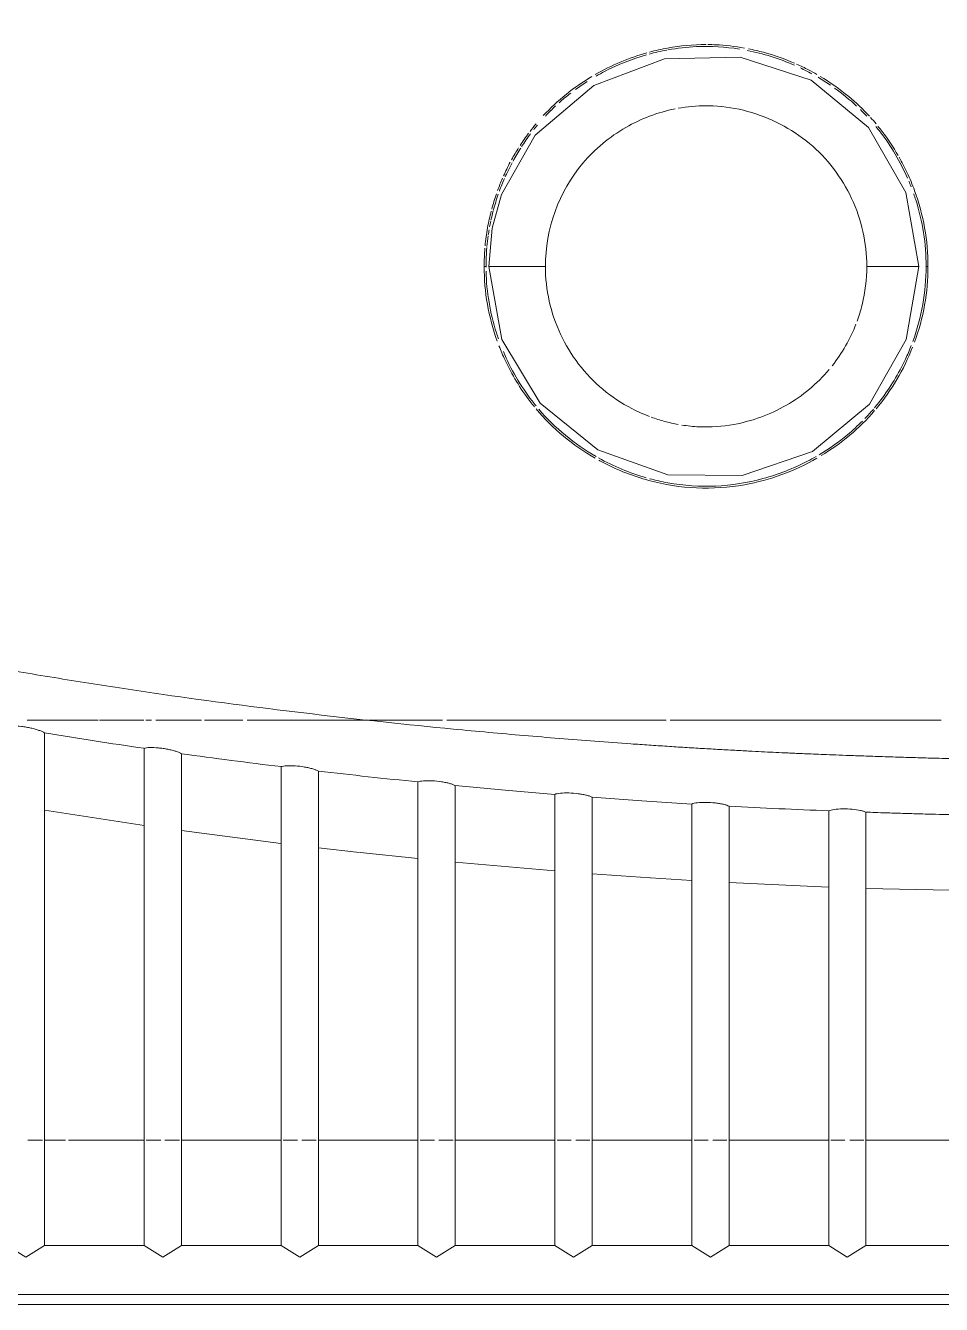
# Model space of a CAD drawing. Header units: millimetres. Extents: x -4000 to 187956, y -58990 to 162485.
# Drawn here: x 11883.2 to 12106.3, y 136247.1 to 136558.7 of the extents above; entities that cross this region are included whole.
import ezdxf

# ---------------------------------------------------------------- set-up
doc = ezdxf.new("R2010")
doc.units = ezdxf.units.MM
doc.layers.add('P-SANR-FIXT', color=6, linetype='Continuous', lineweight=9)

# ---------------------------------------------------------------- blocks, each defined once
blk = doc.blocks.new('WCPan-SquattingPan-Vitra-ArkitektSeries-5952 - CMPX502N-V830-FFS - TANG 1')
at = {"layer": 'P-SANR-FIXT', "color": 252}
for p, q in [((212.95, 79.13), (212.95, 38.12)), ((110.55, -9.6), (110.55, 56.41)), ((212.95, 37.56), (212.95, 34.16)), ((212.95, 33), (212.95, 29.59)), ((151.27, 29.02), (150.15, 4.79)), ((212.95, 29.03), (212.95, 4.77)), ((212.95, 4.22), (212.95, 0.8)), ((212.95, -0.34), (212.95, -3.77)), ((149.63, -4.32), (149, -14.37)), ((212.95, -4.33), (212.95, -28.59)), ((110.55, -63.98), (110.55, -10.59)), ((149, -14.45), (148.01, -28.61)), ((212.95, -29.13), (212.95, -32.57)), ((212.95, -33.69), (212.95, -37.13)), ((0, -39.97), (0, -40.86)), ((147.31, -37.71), (145.19, -61.94)), ((212.95, -37.68), (212.95, -61.94)), ((110.55, -82.91), (110.55, -65.09)), ((212.95, -62.46), (212.95, -65.94)), ((212.95, -67.02), (212.95, -70.5)), ((144.31, -71.03), (142.84, -85.13)), ((212.95, -71.04), (212.95, -95.3)), ((142.82, -85.31), (141.71, -95.3)), ((212.95, -95.8), (212.95, -99.31)), ((212.95, -100.36), (212.95, -103.87)), ((140.63, -104.4), (137.5, -128.65)), ((212.95, -104.39), (212.95, -128.65)), ((212.95, -129.14), (212.95, -132.68)), ((212.95, -133.69), (212.95, -137.24)), ((136.22, -137.75), (132.5, -162.01)), ((212.95, -137.74), (212.95, -156.17)), ((212.95, -156.87), (212.95, -162)), ((212.95, -162.47), (212.95, -166.05))]:
    blk.add_line(p, q, dxfattribs=at)
at = {"layer": 'P-SANR-FIXT', "color": 250}
for p, q in [((250.56, -314.32), (250.56, 77.95)), ((252.96, -390.25), (252.96, 79.13)), ((238.61, 38.12), (238.61, 63.05)), ((0, 39.21), (0, 38.3)), ((238.61, 38.12), (133, 38.12)), ((132.67, 29.03), (238.61, 29.03)), ((238.61, 4.77), (238.61, 29.03)), ((238.61, 4.77), (131.54, 4.77)), ((131.02, -4.33), (238.61, -4.33)), ((238.61, -28.59), (238.61, -4.33)), ((238.61, -28.59), (129.37, -28.59)), ((128.66, -37.68), (238.61, -37.68)), ((238.61, -61.94), (238.61, -37.68)), ((238.61, -61.94), (126.53, -61.94)), ((125.63, -71.04), (238.61, -71.04)), ((238.61, -95.3), (238.61, -71.04)), ((238.61, -95.3), (123, -95.3)), ((121.91, -104.39), (238.61, -104.39)), ((238.61, -128.65), (238.61, -104.39)), ((238.61, -128.65), (118.75, -128.65)), ((117.45, -137.74), (238.61, -137.74)), ((238.61, -162), (238.61, -137.74)), ((238.61, -162), (113.67, -162))]:
    blk.add_line(p, q, dxfattribs=at)
at = {"layer": 'P-SANR-FIXT', "color": 254}
for p, q in [((0, 52.99), (0, 53.21)), ((0, -54.89), (0, -54.66))]:
    blk.add_line(p, q, dxfattribs=at)
at = {"layer": 'P-SANR-FIXT', "color": 253}
for p, q in [((0, 52.76), (0, 52.99)), ((0, -54.66), (0, -54.43)), ((110.55, -112.6), (110.55, -83.11)), ((110.55, -123.01), (110.55, -113.71)), ((110.55, -134.93), (110.55, -123.75)), ((110.55, -137.32), (110.55, -135.93)), ((110.55, -148.62), (110.55, -137.83)), ((110.55, -166.21), (110.55, -148.92))]:
    blk.add_line(p, q, dxfattribs=at)
at = {"layer": 'P-SANR-FIXT', "color": 252, "flags": 128}
blk.add_lwpolyline([(150.51, 79.47), (152.19, 66.81), (151.63, 38.12)], dxfattribs=at)
at = {"layer": 'P-SANR-FIXT', "color": 250, "flags": 128}
for points in [[(0, -53.77), (-9.27, -52.94), (-17.51, -50.68), (-31.97, -42.5), (-44.1, -28.22), (-50.58, -10.93), (-50.98, 7.48), (-45.36, 24.77), (-33.81, 38.73), (-18, 47.85), (0, 51.01)], [(0, 51.01), (17.83, 47.93), (33.56, 38.99), (45.09, 25.06), (50.96, 7.94), (50.77, -10.15), (44.67, -27.2), (33.31, -41.29), (17.8, -50.59), (0, -53.77)], [(238.61, 29.03), (241.4, 33.57), (238.61, 38.12)], [(238.61, -4.33), (241.4, 0.22), (238.61, 4.77)], [(129.37, -28.59), (130.24, -16.46), (131.02, -4.33)], [(238.61, -37.68), (241.4, -33.13), (238.61, -28.59)], [(126.53, -61.94), (127.64, -49.82), (128.66, -37.68)], [(238.61, -71.04), (241.4, -66.49), (238.61, -61.94)], [(238.61, -104.39), (241.4, -99.84), (238.61, -95.3)], [(238.61, -137.74), (241.4, -133.2), (238.61, -128.65)], [(238.61, -171.1), (241.4, -166.55), (238.61, -162)]]:
    blk.add_lwpolyline(points, dxfattribs=at)
at = {"layer": 'P-SANR-FIXT', "color": 250}
blk.add_arc((-1176.21, 51.26), 1307.39, 350.61189, 351.68789, dxfattribs=at)
for points, knots in [([(0, -316.53), (-2.57, -316.65), (-6.63, -316.75), (-12.49, -316.73), (-17.03, -316.62), (-22.03, -316.49), (-27.44, -316.33), (-31.89, -316.08), (-35.25, -315.76), (-37.21, -315.49), (-38.69, -315.25), (-40.15, -315), (-42.63, -314.54), (-45.97, -313.77), (-49.1, -312.78), (-51.51, -311.78), (-53.28, -310.94), (-55.05, -309.93), (-57.41, -308.36), (-60.28, -306.11), (-62.85, -303.76), (-64.39, -302.23), (-65.18, -301.4), (-65.73, -300.82), (-66.22, -300.25), (-66.81, -299.51), (-67.67, -298.23), (-68.35, -296.82), (-68.87, -295.48), (-69.15, -294.67), (-69.37, -294.04), (-69.54, -293.58), (-69.69, -293.2), (-69.81, -292.91), (-69.94, -292.61), (-70.09, -292.26), (-70.31, -291.73), (-70.54, -291.12), (-70.78, -290.45), (-70.99, -289.81), (-71.19, -289.15), (-71.39, -288.44), (-71.61, -287.68), (-71.89, -286.73), (-72.14, -285.92), (-72.3, -285.45), (-72.45, -285.02), (-72.63, -284.48), (-72.87, -283.64), (-73.24, -282.3), (-73.68, -280.62), (-74.15, -278.85), (-74.56, -277.26), (-75.02, -275.49), (-75.69, -273.02), (-77.01, -268.32), (-79.26, -260.33), (-81.89, -250.19), (-84.17, -240.47), (-85.92, -232.4), (-87.84, -223.11), (-90.01, -212.53), (-92.31, -201.03), (-94.68, -188.88), (-97.05, -176.38), (-99.34, -163.8), (-101.12, -153.5), (-102.43, -145.49), (-103.34, -139.7), (-104.2, -133.91), (-105.33, -125.94), (-106.67, -115.71), (-108.18, -103.26), (-110.06, -86.83), (-112.11, -67.27), (-114.14, -47.68), (-115.47, -34.04), (-116.07, -25.77), (-116.42, -20.03), (-116.64, -15.92), (-116.84, -12.43), (-117.01, -9.49), (-117.15, -7.15), (-117.31, -4.76), (-117.5, -1.64), (-117.72, 2.21), (-117.96, 6.71), (-118.26, 12.58), (-118.59, 19.7), (-118.95, 27.84), (-119.28, 36.03), (-119.56, 44.17), (-119.79, 51.56), (-119.92, 57.74), (-120.01, 61.98), (-120.06, 64.86), (-120, 66.8), (-119.87, 68.43), (-119.72, 69.84), (-119.54, 71.34), (-119.29, 73.25), (-118.9, 75.6), (-118.39, 77.69), (-118.04, 78.86), (-117.97, 79.08)], [-1, -1, -1, -1, -0.9761905, -0.9642857, -0.952381, -0.9404762, -0.9285714, -0.9166667, -0.9107143, -0.9047619, -0.9017857, -0.8988095, -0.8928571, -0.8809524, -0.8690476, -0.8630952, -0.8571429, -0.8511905, -0.8452381, -0.8333333, -0.8214286, -0.8154762, -0.8125, -0.8095238, -0.8065476, -0.8035714, -0.797619, -0.7857143, -0.7797619, -0.7738095, -0.7708333, -0.7678571, -0.764881, -0.7633929, -0.7619048, -0.7589286, -0.7559524, -0.75, -0.7440476, -0.7380952, -0.7321429, -0.7261905, -0.7202381, -0.7142857, -0.7083333, -0.702381, -0.6964286, -0.6904762, -0.6845238, -0.6785714, -0.672619, -0.6696429, -0.6666667, -0.6636905, -0.6607143, -0.6547619, -0.6428571, -0.6309524, -0.625, -0.6190476, -0.6130952, -0.6071429, -0.6011905, -0.5952381, -0.5892857, -0.5833333, -0.577381, -0.5744048, -0.5714286, -0.5684524, -0.5654762, -0.5595238, -0.5535714, -0.547619, -0.5357143, -0.5238095, -0.5119048, -0.5, -0.4940476, -0.4880952, -0.4821429, -0.4791667, -0.4761905, -0.4732143, -0.4702381, -0.4642857, -0.4583333, -0.452381, -0.4404762, -0.4285714, -0.4166667, -0.4047619, -0.3928571, -0.3809524, -0.3690476, -0.3571429, -0.3452381, -0.3392857, -0.3333333, -0.327381, -0.3214286, -0.3095238, -0.297619, -0.2948705, -0.2948705, -0.2948705, -0.2948705]), ([(117.9, 79.12), (118.27, 77.88), (118.88, 75.48), (119.45, 72.3), (119.77, 69.47), (119.93, 66.83), (119.98, 64.71), (119.99, 63.03), (119.99, 62.01), (119.98, 61.16), (119.97, 60.06), (119.93, 58.25), (119.86, 55.26), (119.75, 51.42), (119.64, 47.54), (119.53, 44.03), (119.42, 40.71), (119.29, 36.98), (119.11, 31.92), (118.92, 26.93), (118.73, 22.47), (118.58, 19.03), (118.44, 16.16), (118.31, 13.45), (118.19, 10.96), (118.07, 8.66), (117.96, 6.69), (117.85, 4.57), (117.69, 1.79), (117.49, -1.72), (117.23, -5.98), (116.95, -10.31), (116.66, -14.74), (116.26, -20.61), (115.51, -30.84), (114.35, -45.2), (112.27, -68.07), (109.21, -96.69), (105.5, -125.36), (102.12, -148.02), (99.36, -165), (96.36, -181.94), (93.51, -196.84), (91.28, -207.81), (89.79, -214.88), (88.65, -220.17), (87.48, -225.47), (86.49, -229.85), (85.66, -233.44), (84.91, -236.67), (84.11, -240.05), (83.22, -243.76), (82.25, -247.78), (81.22, -251.94), (80.18, -256.07), (79.26, -259.65), (78.18, -263.8), (76.91, -268.61), (75.82, -272.63), (74.96, -275.78), (74.1, -278.92), (73.15, -282.36), (72.21, -285.67), (71.41, -288.37), (70.37, -291.52), (69.25, -294.43), (68.05, -296.98), (67.13, -298.69), (66.09, -300.32), (64.44, -302.55), (61.91, -305.27), (58.14, -308.26), (54.39, -310.43), (51.04, -311.95), (47.42, -313.32), (42.84, -314.6), (38.33, -315.36), (34.88, -315.75), (31.62, -316.04), (27.15, -316.34), (22.37, -316.52), (18.42, -316.6), (14.39, -316.65), (9.97, -316.64), (5.12, -316.57), (1.82, -316.53), (0, -316.53)], [0.2279412, 0.2279412, 0.2279412, 0.2279412, 0.2352941, 0.2426471, 0.25, 0.2573529, 0.2647059, 0.2683824, 0.2720588, 0.2738971, 0.2757353, 0.2794118, 0.2830882, 0.2867647, 0.2904412, 0.2922794, 0.2941176, 0.2977941, 0.3014706, 0.3088235, 0.3161765, 0.3235294, 0.3308824, 0.3382353, 0.3455882, 0.3492647, 0.3529412, 0.3566176, 0.3602941, 0.3676471, 0.375, 0.3823529, 0.3897059, 0.3970588, 0.4117647, 0.4411765, 0.4705882, 0.5294118, 0.5882353, 0.6176471, 0.6470588, 0.6764706, 0.7058824, 0.7242647, 0.7334559, 0.7426471, 0.7518382, 0.7610294, 0.765625, 0.7702206, 0.7794118, 0.7886029, 0.7977941, 0.8069853, 0.8115809, 0.8161765, 0.8207721, 0.8253676, 0.8299632, 0.832261, 0.8345588, 0.8391544, 0.84375, 0.8483456, 0.8529412, 0.8621324, 0.8667279, 0.8713235, 0.8759191, 0.8805147, 0.8897059, 0.8988971, 0.9080882, 0.9126838, 0.9172794, 0.9264706, 0.9356618, 0.9402574, 0.9448529, 0.9540441, 0.9632353, 0.9678309, 0.9724265, 0.9816176, 0.9908088, 1, 1, 1, 1]), ([(133, 38.12), (133.02, 38.49), (133.05, 39.59), (133.13, 41.91), (133.21, 44.37), (133.3, 47.23), (133.41, 50.94), (133.53, 55.18), (133.61, 58.72), (133.65, 60.9), (133.65, 62.09), (133.65, 62.73), (133.65, 63.05)], [0, 0, 0, 0, 0.125, 0.25, 0.3125, 0.375, 0.5, 0.625, 0.75, 0.875, 0.9375, 1, 1, 1, 1]), ([(-39.13, -0.84), (-39.13, -0.27), (-39.06, 3.14), (-38.06, 9.35), (-34.93, 17.36), (-30.2, 24.53), (-24.02, 30.46), (-14.2, 36.38), (-5.7, 38.33), (0, 38.3)], [0.5, 0.5, 0.5, 0.5, 0.5138889, 0.5833333, 0.6527778, 0.7222222, 0.7916667, 0.8611111, 1, 1, 1, 1]), ([(133, 38.12), (132.92, 37.97), (132.77, 37.58), (132.49, 36.52), (132.24, 34.77), (132.15, 32.41), (132.3, 30.29), (132.53, 29.34), (132.67, 29.03)], [0, 0, 0, 0, 0.1, 0.2, 0.4, 0.6, 0.8, 1, 1, 1, 1]), ([(29.95, 24.32), (31.4, 22.57), (35.32, 16.94), (38.7, 7.72), (39.32, -1.11), (38.89, -5.34), (38.67, -6.73)], [0.2777778, 0.2777778, 0.2777778, 0.2777778, 0.3333333, 0.4444444, 0.5138889, 0.5482288, 0.5482288, 0.5482288, 0.5482288]), ([(131.54, 4.77), (131.46, 4.61), (131.3, 4.22), (131.07, 3.43), (130.89, 2.48), (130.69, 1.04), (130.57, -0.93), (130.67, -3.06), (130.88, -4.01), (131.02, -4.33)], [0, 0, 0, 0, 0.1, 0.2, 0.3, 0.4, 0.6, 0.8, 1, 1, 1, 1]), ([(0, -39.97), (-9.12, -40.02), (-22.72, -35.02), (-34.35, -20.99), (-37.52, -12.61), (-38.37, -8.4)], [0, 0, 0, 0, 0.2222222, 0.3333333, 0.437997, 0.437997, 0.437997, 0.437997]), ([(36.56, -14.64), (36.01, -16.09), (34.21, -20.12), (30.2, -26.2), (24.02, -32.13), (14.2, -38.06), (5.7, -40), (0, -39.97)], [0.6149337, 0.6149337, 0.6149337, 0.6149337, 0.6527778, 0.7222222, 0.7916667, 0.8611111, 1, 1, 1, 1]), ([(129.37, -28.59), (129.28, -28.74), (129.12, -29.13), (128.88, -29.92), (128.67, -30.87), (128.44, -32.31), (128.29, -34.28), (128.34, -36.41), (128.54, -37.37), (128.66, -37.68)], [0, 0, 0, 0, 0.1, 0.2, 0.3, 0.4, 0.6, 0.8, 1, 1, 1, 1]), ([(126.53, -61.94), (126.43, -62.1), (126.26, -62.48), (126, -63.27), (125.78, -64.22), (125.52, -65.66), (125.32, -67.62), (125.34, -69.76), (125.51, -70.72), (125.63, -71.04)], [0, 0, 0, 0, 0.1, 0.2, 0.3, 0.4, 0.6, 0.8, 1, 1, 1, 1]), ([(123, -95.3), (122.9, -95.45), (122.72, -95.84), (122.45, -96.62), (122.2, -97.57), (121.92, -99), (121.68, -100.97), (121.65, -103.11), (121.8, -104.07), (121.91, -104.39)], [0, 0, 0, 0, 0.1, 0.2, 0.3, 0.4, 0.6, 0.8, 1, 1, 1, 1]), ([(118.75, -128.65), (118.65, -128.81), (118.46, -129.19), (118.17, -129.97), (117.9, -130.92), (117.66, -131.99), (117.47, -133.13), (117.28, -134.67), (117.21, -136.46), (117.34, -137.43), (117.45, -137.74)], [0, 0, 0, 0, 0.1, 0.2, 0.3, 0.4, 0.5, 0.6, 0.8, 1, 1, 1, 1]), ([(113.67, -162), (113.57, -162.16), (113.37, -162.55), (113.06, -163.33), (112.76, -164.27), (112.5, -165.34), (112.27, -166.47), (112.04, -168.01), (111.93, -169.81), (112.03, -170.78), (112.13, -171.1)], [0, 0, 0, 0, 0.1, 0.2, 0.3, 0.4, 0.5, 0.6, 0.8, 1, 1, 1, 1])]:
    blk.add_open_spline(points, degree=3, knots=knots, dxfattribs=at)
at = {"layer": 'P-SANR-FIXT', "color": 252}
for points in [[(-18.43, 49.96), (-12.54, 52.11), (-6.28, 53.25), (0, 53.21)], [(0, 53.21), (6.3, 53.25), (12.57, 52.11), (18.48, 49.95)], [(-16.18, 50.25), (-10.95, 51.92), (-5.49, 52.79), (0, 52.76)], [(18.32, 49.52), (12.46, 51.66), (6.24, 52.8), (0, 52.76)], [(-32.78, 41.56), (-29.31, 44.24), (-25.5, 46.49), (-21.47, 48.25)], [(19.68, 49.49), (25.14, 47.35), (30.26, 44.33), (34.74, 40.57)], [(-36.26, 39.25), (-35.76, 39.7), (-35.25, 40.14), (-34.73, 40.57)], [(-38.19, 36.75), (-37.67, 37.28), (-37.14, 37.8), (-36.6, 38.31)], [(37.1, 37.84), (36.35, 38.56), (35.58, 39.25), (34.79, 39.93)], [(35.16, 40.21), (39.48, 36.5), (43.19, 32.09), (46.13, 27.22)], [(-43.45, 30.46), (-42.1, 32.35), (-40.63, 34.15), (-39.05, 35.85)], [(9.34, 37.18), (10.71, 36.84), (12.06, 36.43), (13.38, 35.94)], [(-46.07, 26.44), (-45.46, 27.46), (-44.82, 28.47), (-44.15, 29.46)], [(25.14, 29.16), (26.88, 27.69), (28.49, 26.07), (29.95, 24.32)], [(-48.35, 22.13), (-47.9, 23.08), (-47.43, 24.01), (-46.92, 24.93)], [(-52.62, 9.14), (-51.85, 13.12), (-50.63, 17.02), (-48.99, 20.73)], [(-53.2, -10.2), (-53.76, -7.11), (-54.05, -3.97), (-54.05, -0.83)], [(-38.52, -7.63), (-38.92, -5.39), (-39.13, -3.11), (-39.13, -0.84)], [(38.52, -7.62), (38.32, -8.74), (37.81, -10.96), (37.12, -13.13), (36.73, -14.2)], [(-52.21, -14.63), (-52.6, -13.17), (-52.93, -11.69), (-53.2, -10.2)], [(-51.72, -14.69), (-52.1, -13.28), (-52.43, -11.85), (-52.7, -10.41)], [(-46.75, -27.84), (-49.02, -23.9), (-50.8, -19.67), (-52.03, -15.28)], [(46.69, -27.03), (48.73, -23.37), (50.35, -19.47), (51.51, -15.44)], [(46.75, -27.85), (45.19, -30.58), (41.59, -35.77), (37.14, -40.23), (34.73, -42.25)], [(34.8, -41.6), (39.41, -37.65), (43.32, -32.89), (46.36, -27.62)], [(-36.72, -40.49), (-40.43, -37.04), (-43.65, -33.05), (-46.25, -28.69)], [(-43.08, -32.66), (-43.77, -31.73), (-44.42, -30.77), (-45.04, -29.79)], [(-36.6, -39.99), (-37.45, -39.18), (-38.28, -38.35), (-39.08, -37.5)], [(-32.89, -43.73), (-33.52, -43.25), (-34.14, -42.75), (-34.74, -42.24)], [(-29.17, -45.78), (-30.25, -45.09), (-31.3, -44.35), (-32.32, -43.58)], [(20.77, -50.23), (25.06, -48.42), (29.12, -46.07), (32.79, -43.23)], [(-29.44, -46.16), (-30.46, -45.5), (-31.45, -44.81), (-32.42, -44.08)], [(-25.99, -48.22), (-26.98, -47.68), (-27.95, -47.11), (-28.9, -46.51)], [(-25.67, -47.87), (-26.74, -47.28), (-27.8, -46.66), (-28.83, -46)], [(-22.06, -50.16), (-23.17, -49.67), (-24.27, -49.13), (-25.35, -48.56)], [(-18.48, -51.62), (-19.49, -51.25), (-20.49, -50.85), (-21.48, -50.42)], [(-18.32, -51.19), (-19.37, -50.81), (-20.41, -50.39), (-21.43, -49.94)], [(-13.96, -53.05), (-15.2, -52.72), (-16.43, -52.34), (-17.65, -51.91)], [(-13.68, -52.66), (-15, -52.3), (-16.31, -51.9), (-17.6, -51.45)], [(-11.25, -53.24), (-12, -53.08), (-12.75, -52.9), (-13.5, -52.7)], [(18.2, -51.72), (12.37, -53.82), (6.2, -54.92), (0, -54.89)], [(1.16, -54.42), (6.26, -54.34), (11.32, -53.47), (16.18, -51.92)], [(-9.49, -54.06), (-10.83, -53.82), (-12.15, -53.53), (-13.46, -53.18)], [(-9.64, -53.57), (-10.09, -53.48), (-10.54, -53.4), (-10.98, -53.3)], [(-4.98, -54.67), (-6.45, -54.54), (-7.91, -54.34), (-9.36, -54.08)], [(-7.66, -53.89), (-8.08, -53.83), (-8.49, -53.77), (-8.9, -53.7)], [(-4.82, -54.23), (-5.7, -54.15), (-6.59, -54.05), (-7.47, -53.92)], [(0, -54.43), (-1.54, -54.44), (-3.08, -54.38), (-4.61, -54.25)], [(0, -54.89), (-1.47, -54.9), (-2.93, -54.84), (-4.4, -54.72)], [(0, -54.43), (0.07, -54.43), (0.15, -54.43), (0.22, -54.43)]]:
    blk.add_open_spline(points, degree=3, dxfattribs=at)
for points, knots in [([(-26.58, 46.21), (-25.35, 46.9), (-22.7, 48.26), (-19.95, 49.41), (-18.47, 49.95)], [0.8362703, 0.8362703, 0.8362703, 0.8362703, 0.86111111, 0.88888889, 0.88888889, 0.88888889, 0.88888889]), ([(33.27, 41.18), (33.06, 41.35), (29.76, 43.91), (25.12, 46.71), (20.41, 48.72), (19.28, 49.16)], [0.78673632, 0.78673632, 0.78673632, 0.78673632, 0.79166667, 0.86111111, 0.88277509, 0.88277509, 0.88277509, 0.88277509]), ([(-34.19, 41.03), (-33.76, 41.37), (-31.48, 43.17), (-29.06, 44.79), (-27.01, 45.96)], [0.78197225, 0.78197225, 0.78197225, 0.78197225, 0.79166667, 0.83333333, 0.83333333, 0.83333333, 0.83333333]), ([(-46.3, 26.95), (-44.84, 29.39), (-41.85, 33.64), (-38.27, 37.4), (-36.56, 38.97)], [0.67191093, 0.67191093, 0.67191093, 0.67191093, 0.72222222, 0.76347976, 0.76347976, 0.76347976, 0.76347976]), ([(45.9, 26.73), (44.46, 29.15), (41.88, 32.81), (38.86, 36.1), (37.69, 37.26)], [0.67203788, 0.67203788, 0.67203788, 0.67203788, 0.72222222, 0.75163196, 0.75163196, 0.75163196, 0.75163196]), ([(-49.27, 21.22), (-48.83, 22.2), (-48.03, 23.87), (-47.14, 25.49), (-46.75, 26.18)], [0.63393695, 0.63393695, 0.63393695, 0.63393695, 0.65277778, 0.66666667, 0.66666667, 0.66666667, 0.66666667]), ([(51.74, -14.63), (52.14, -13.14), (53.33, -7.84), (53.99, 1.52), (52.12, 13.12), (48.98, 21.16), (46.74, 25.27), (46.35, 25.95)], [0.4170128, 0.4170128, 0.4170128, 0.4170128, 0.4444444, 0.5138889, 0.5833333, 0.6527778, 0.6666667, 0.6666667, 0.6666667, 0.6666667]), ([(46.75, 26.17), (49.88, 20.72), (53.46, 10.97), (54.45, -3.21), (52.56, -14.92), (49.52, -22.72), (47.45, -26.59), (47.23, -26.99)], [0.3333333, 0.3333333, 0.3333333, 0.3333333, 0.4444444, 0.5138889, 0.5833333, 0.6527778, 0.6609006, 0.6609006, 0.6609006, 0.6609006]), ([(-53.01, 9.52), (-52.77, 10.73), (-51.86, 14.56), (-50.55, 18.28), (-49.48, 20.74)], [0.56141945, 0.56141945, 0.56141945, 0.56141945, 0.58333333, 0.63085584, 0.63085584, 0.63085584, 0.63085584]), ([(-54.05, -0.43), (-54.04, 0.22), (-53.96, 3.22), (-53.62, 6.22), (-53.2, 8.54)], [0.50234719, 0.50234719, 0.50234719, 0.50234719, 0.51388889, 0.55555556, 0.55555556, 0.55555556, 0.55555556]), ([(-52.75, -10.13), (-53.17, -7.83), (-53.83, -2.01), (-53.49, 3.85), (-52.94, 7.31)], [-0.5555556, -0.5555556, -0.5555556, -0.5555556, -0.5138889, -0.451343, -0.451343, -0.451343, -0.451343]), ([(-46.36, -27.62), (-46.74, -26.94), (-48.88, -23.02), (-50.53, -18.86), (-51.54, -15.32)], [-0.66666667, -0.66666667, -0.66666667, -0.66666667, -0.65277778, -0.58723672, -0.58723672, -0.58723672, -0.58723672]), ([(-39.88, -36.62), (-40.27, -36.19), (-41.08, -35.25), (-41.85, -34.29), (-42.24, -33.78)], [-0.73270712, -0.73270712, -0.73270712, -0.73270712, -0.72222222, -0.7107225, -0.7107225, -0.7107225, -0.7107225]), ([(34.27, -42.63), (33.82, -43), (30.28, -45.8), (25.31, -48.8), (20.53, -50.84), (19.36, -51.29)], [0.7813579, 0.7813579, 0.7813579, 0.7813579, 0.7916667, 0.8611111, 0.8833312, 0.8833312, 0.8833312, 0.8833312]), ([(-21.81, -49.78), (-22.09, -49.65), (-23.25, -49.12), (-24.4, -48.55), (-25.26, -48.08)], [-0.86652136, -0.86652136, -0.86652136, -0.86652136, -0.86111111, -0.84368511, -0.84368511, -0.84368511, -0.84368511])]:
    blk.add_open_spline(points, degree=3, knots=knots, dxfattribs=at)
at = {"layer": 'P-SANR-FIXT', "color": 253}
for points in [[(-17.65, 49.76), (-17.16, 49.93), (-16.67, 50.09), (-16.18, 50.25)], [(-20.77, 48.55), (-20.32, 48.75), (-19.86, 48.93), (-19.4, 49.11)], [(-34.1, 40.51), (-33.66, 40.87), (-33.23, 41.22), (-32.78, 41.56)], [(34.44, 40.22), (34.06, 40.55), (33.67, 40.86), (33.27, 41.18)], [(0, 39.21), (0, 39.25), (0, 39.34), (0, 39.48)], [(-33.28, -42.84), (-33.67, -42.53), (-34.06, -42.22), (-34.44, -41.89)], [(0, -41.15), (0, -40.99), (0, -40.9), (0, -40.86)], [(32.79, -43.23), (33.2, -42.91), (33.61, -42.59), (34, -42.26)], [(16.18, -51.92), (16.67, -51.77), (17.17, -51.6), (17.66, -51.43)]]:
    blk.add_open_spline(points, degree=3, dxfattribs=at)
at = {"layer": 'P-SANR-FIXT', "color": 250}
for points in [[(0, 39.48), (0, 39.62), (0, 40), (0, 40.89), (0, 42.06), (0, 43.48), (0, 45.13), (0, 46.96), (0, 48.93), (0, 50.32), (0, 51.01)], [(0, 38.3), (3.15, 38.32), (6.29, 37.93), (9.34, 37.18)], [(14.07, 35.68), (17.72, 34.27), (21.16, 32.32), (24.23, 29.9)], [(131.54, 4.77), (131.77, 8.86), (132.17, 16.89), (132.51, 24.93), (132.67, 29.03)], [(0, -53.77), (0, -53.03), (0, -51.54), (0, -49.4), (0, -47.4), (0, -45.58), (0, -44.01), (0, -42.72), (0, -41.73), (0, -41.3), (0, -41.15)], [(123, -95.3), (123.47, -91.26), (124.37, -83.17), (125.22, -75.08), (125.63, -71.04)], [(118.75, -128.65), (119.31, -124.61), (120.4, -116.53), (121.42, -108.44), (121.91, -104.39)]]:
    blk.add_open_spline(points, degree=3, dxfattribs=at)
blk = doc.blocks.new('CMF2_NHAXUONG_A_rvt-1-FFS - TANG 1')
at = {"layer": 'P-SANR-FIXT', "color": 250, "lineweight": 9, "rotation": 269.9999999999997}
blk.add_blockref('WCPan-SquattingPan-Vitra-ArkitektSeries-5952 - CMPX502N-V830-FFS - TANG 1', (12049.79, 136500.01), dxfattribs=at)

msp = doc.modelspace()

# ---------------------------------------------------------------- block references
at = {"lineweight": 5}
msp.add_blockref('CMF2_NHAXUONG_A_rvt-1-FFS - TANG 1', (0, 0), dxfattribs=at)

doc.saveas('drawing.dxf')
